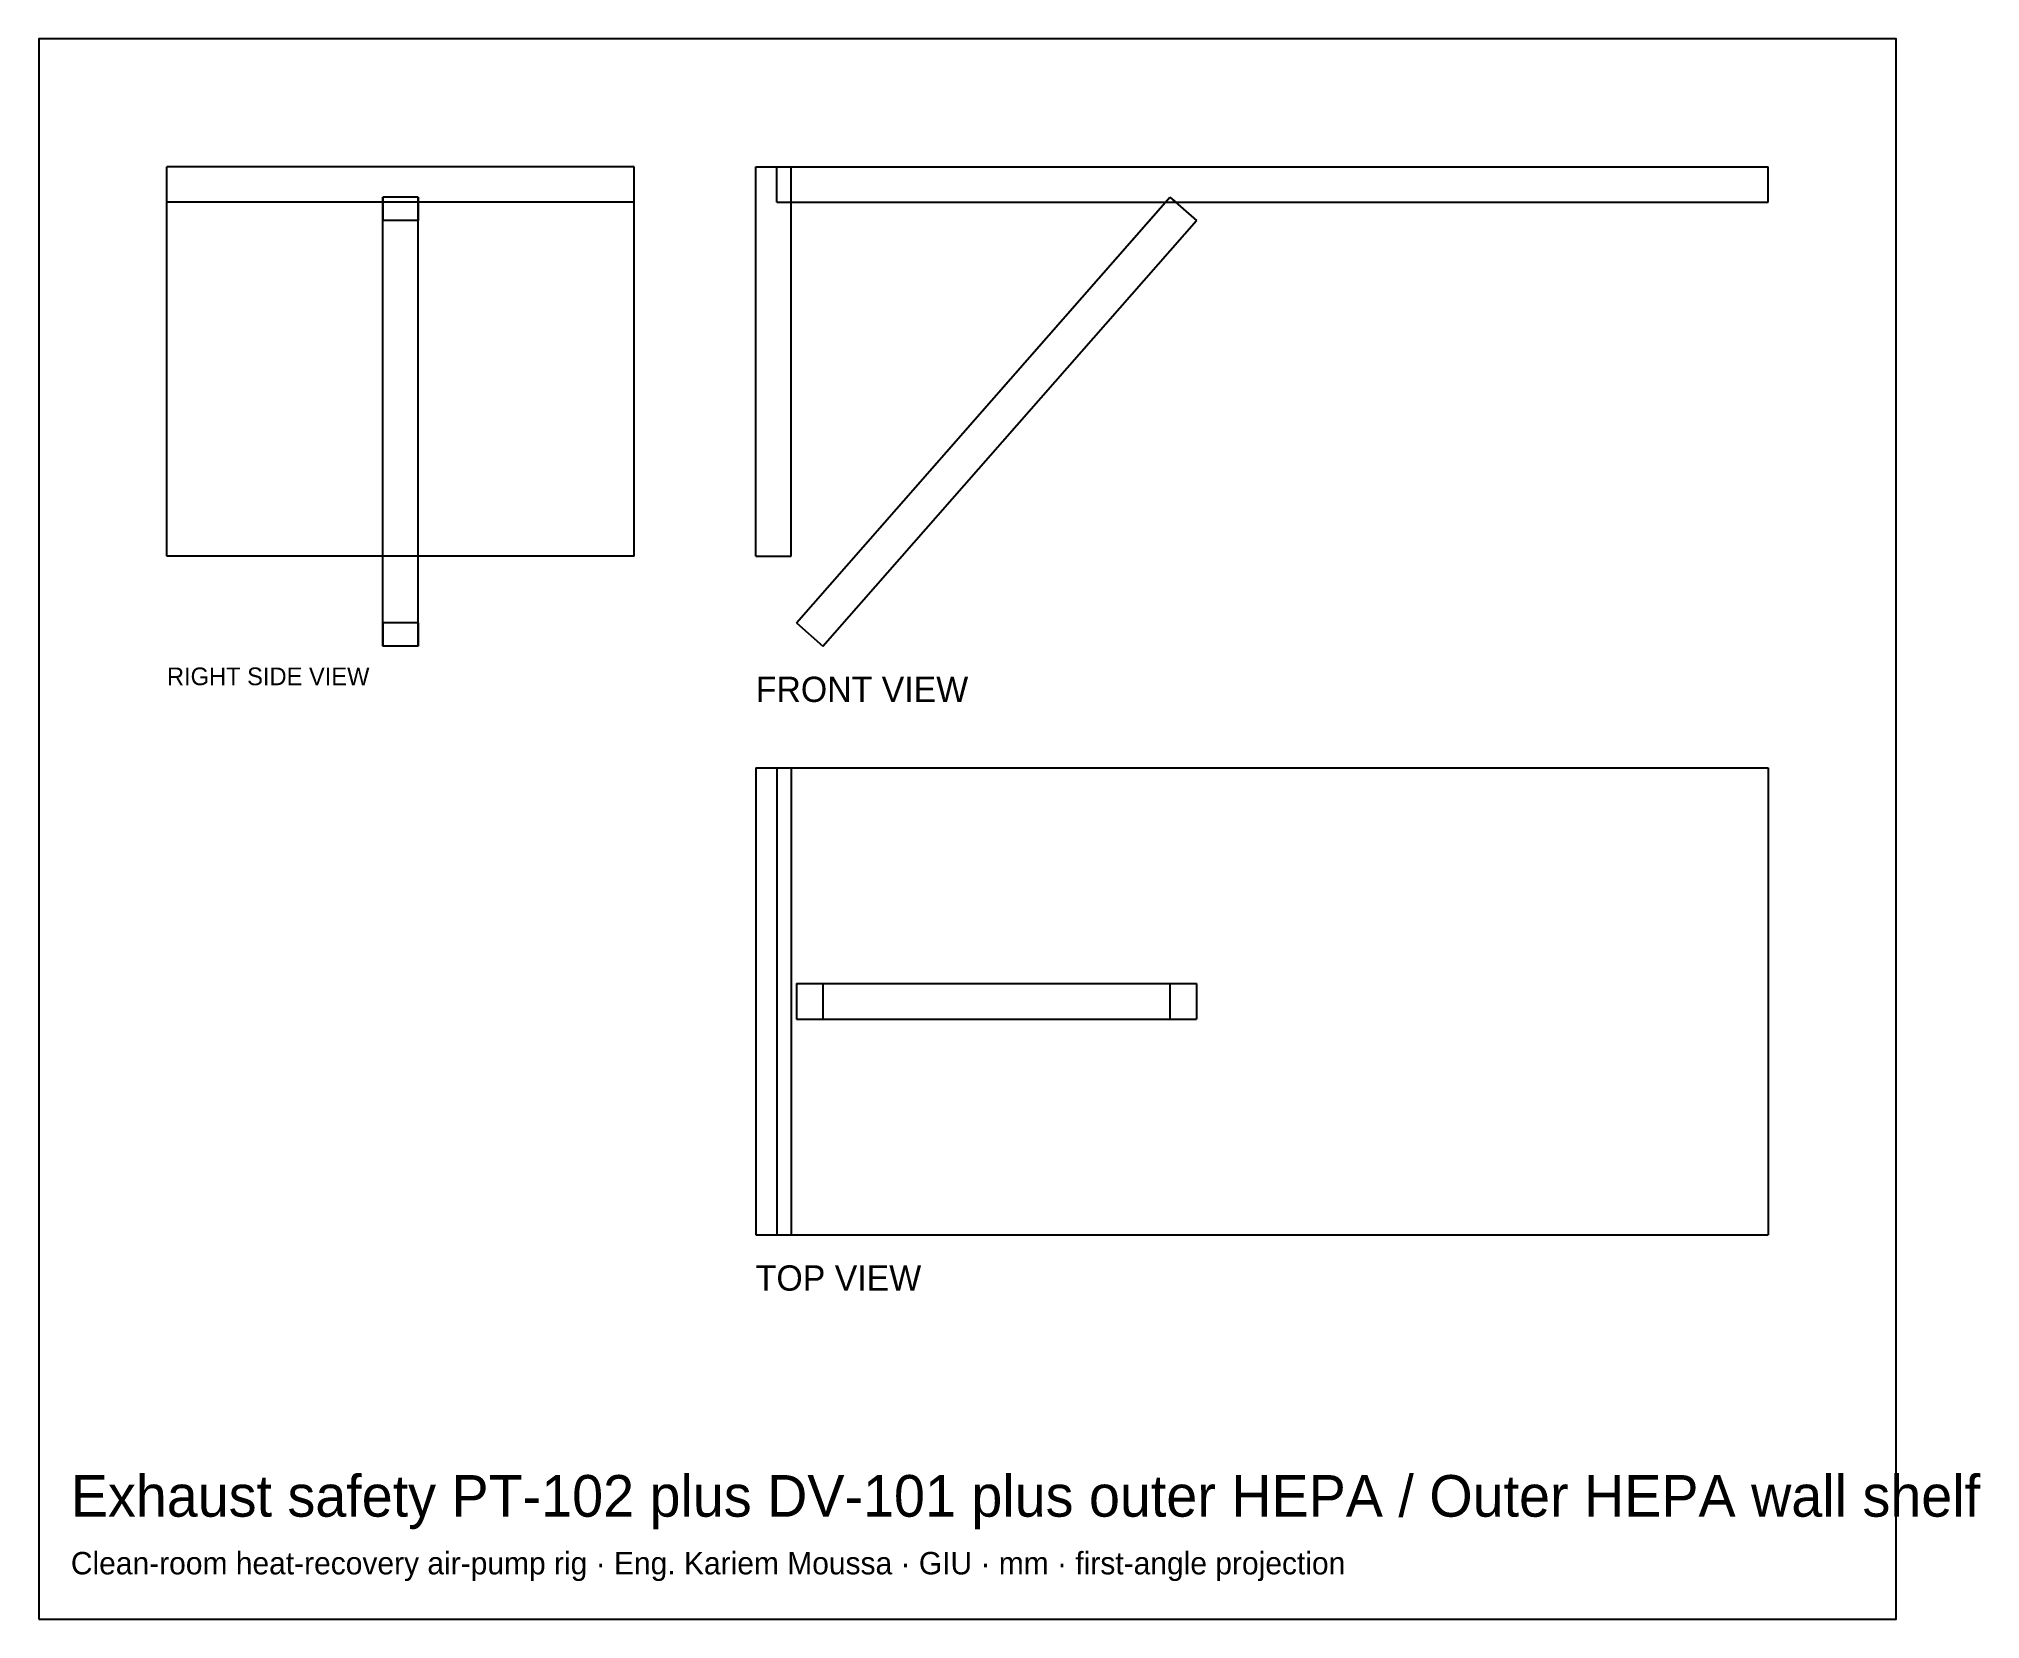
# Model space of a CAD drawing. Header units: millimetres. Extents: x -596 to -322, y -15 to 208.
import ezdxf

# ---------------------------------------------------------------- set-up
doc = ezdxf.new("R2010")
doc.units = ezdxf.units.MM
for name, color, linetype in [('BORDER', 7, 'Continuous'), ('HIDDEN', 8, 'Continuous'), ('TEXT', 5, 'Continuous'), ('VISIBLE', 7, 'Continuous')]:
    doc.layers.add(name, color=color, linetype=linetype)

msp = doc.modelspace()

# ---------------------------------------------------------------- linework, layer by layer
at = {"layer": 'BORDER'}
msp.add_lwpolyline([(-596.25, -15.16), (-333.91, -15.16), (-333.91, 208.09), (-596.25, 208.09)], close=True, dxfattribs=at)
at = {"layer": 'HIDDEN'}
for points in [[(-512.16, 190), (-578.16, 190)], [(-578.16, 185), (-578.16, 190)], [(-512.16, 190), (-578.16, 190)], [(-578.16, 185), (-578.16, 190)], [(-512.16, 190), (-578.16, 190)], [(-578.16, 135), (-578.16, 190)], [(-512.16, 185), (-512.16, 190)], [(-512.16, 185), (-512.16, 190)], [(-512.16, 135), (-512.16, 190)], [(-495, 190), (-490, 190)], [(-495, 135), (-495, 190)], [(-492, 190), (-352, 190)], [(-492, 185), (-492, 190)], [(-490, 135), (-490, 190)], [(-352, 185), (-352, 190)], [(-512.16, 185), (-578.16, 185)], [(-547.66, 185.72), (-547.66, 185)], [(-542.66, 185.72), (-547.66, 185.72)], [(-547.66, 125.58), (-547.66, 185.72)], [(-542.66, 185.72), (-542.66, 185)], [(-542.66, 125.58), (-542.66, 185.72)], [(-492, 185), (-352, 185)], [(-489.25, 125.58), (-436.5, 185.72)], [(-437.14, 185), (-436.5, 185.72)], [(-436.5, 185.72), (-435.68, 185)], [(-436.5, 185.72), (-432.75, 182.42)], [(-485.5, 122.28), (-432.75, 182.42)], [(-512.16, 135), (-578.16, 135)], [(-542.66, 135), (-547.66, 135)], [(-495, 135), (-490, 135)], [(-547.66, 125.58), (-547.66, 122.28)], [(-542.66, 125.58), (-547.66, 125.58)], [(-542.66, 125.58), (-542.66, 122.28)], [(-489.25, 125.58), (-485.5, 122.28)], [(-495, 105.12), (-490, 105.12)], [(-495, 105.12), (-495, 39.12)], [(-492, 105.12), (-352, 105.12)], [(-492, 105.12), (-492, 39.12)], [(-490, 105.12), (-490, 39.12)], [(-352, 105.12), (-352, 39.12)], [(-489.25, 74.62), (-485.5, 74.62)], [(-489.25, 74.62), (-436.5, 74.62)], [(-489.25, 74.62), (-489.25, 69.62)], [(-485.5, 74.62), (-432.75, 74.62)], [(-485.5, 74.62), (-485.5, 69.62)], [(-436.5, 74.62), (-432.75, 74.62)], [(-436.5, 74.62), (-436.5, 69.62)], [(-432.75, 74.62), (-432.75, 69.62)], [(-489.25, 69.62), (-485.5, 69.62)], [(-489.25, 69.62), (-436.5, 69.62)], [(-485.5, 69.62), (-432.75, 69.62)], [(-436.5, 69.62), (-432.75, 69.62)], [(-495, 39.12), (-490, 39.12)], [(-492, 39.12), (-352, 39.12)]]:
    msp.add_lwpolyline(points, dxfattribs=at)
at = {"layer": 'VISIBLE'}
for points in [[(-512.16, 190), (-578.16, 190)], [(-578.16, 185), (-578.16, 190)], [(-512.16, 185), (-512.16, 190)], [(-495, 190), (-490, 190)], [(-495, 135), (-495, 190)], [(-492, 190), (-352, 190)], [(-492, 185), (-492, 190)], [(-490, 135), (-490, 190)], [(-352, 185), (-352, 190)], [(-512.16, 185), (-578.16, 185)], [(-578.16, 135), (-578.16, 185)], [(-547.66, 185), (-547.66, 182.42)], [(-542.66, 185), (-542.66, 182.42)], [(-512.16, 135), (-512.16, 185)], [(-492, 185), (-352, 185)], [(-489.25, 125.58), (-437.14, 185)], [(-435.68, 185), (-432.75, 182.42)], [(-542.66, 182.42), (-547.66, 182.42)], [(-547.66, 122.28), (-547.66, 182.42)], [(-542.66, 122.28), (-542.66, 182.42)], [(-485.5, 122.28), (-432.75, 182.42)], [(-547.66, 135), (-578.16, 135)], [(-512.16, 135), (-542.66, 135)], [(-495, 135), (-490, 135)], [(-489.25, 125.58), (-485.5, 122.28)], [(-542.66, 122.28), (-547.66, 122.28)], [(-495, 105.12), (-490, 105.12)], [(-495, 105.12), (-495, 39.12)], [(-492, 105.12), (-352, 105.12)], [(-492, 105.12), (-492, 39.12)], [(-490, 105.12), (-490, 39.12)], [(-352, 105.12), (-352, 39.12)], [(-495, 39.12), (-490, 39.12)], [(-492, 39.12), (-352, 39.12)]]:
    msp.add_lwpolyline(points, dxfattribs=at)

# ---------------------------------------------------------------- texts
at = {"layer": 'TEXT'}
for s, height, p in [('RIGHT SIDE VIEW', 2.5, (-578.16, 116.78)), ('FRONT VIEW', 3.575, (-495, 114.41)), ('TOP VIEW', 3.575, (-495, 31.25)), ('Exhaust safety PT-102 plus DV-101 plus outer HEPA / Outer HEPA wall shelf', 5.8802, (-591.73, -0.68)), ('Clean-room heat-recovery air-pump rig · Eng. Kariem Moussa · GIU · mm · first-angle projection', 3.1662, (-591.73, -8.83))]:
    msp.add_text(s, height=height, dxfattribs=at).set_placement(p)

doc.saveas('drawing.dxf')
